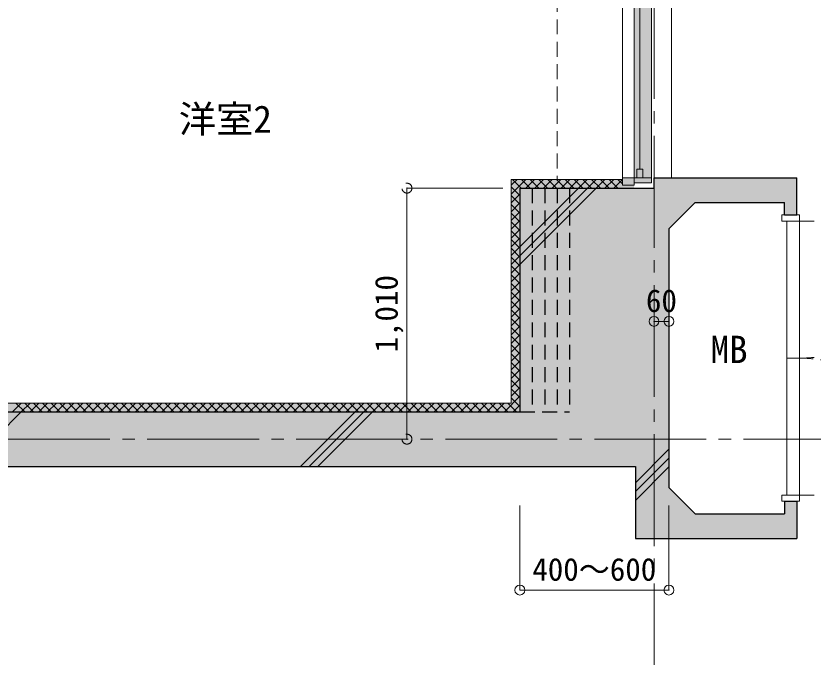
# Model space of a CAD drawing. Units: millimetres at full size, sheet at 1:50. Extents: x -9674 to 9699, y -6794 to 6791.
# Drawn here: x 4179 to 7388, y -3893 to -1313 of the extents above; entities that cross this region are included whole.
import ezdxf
from ezdxf.enums import TextEntityAlignment as Align

# ---------------------------------------------------------------- set-up
doc = ezdxf.new("R2010")
doc.units = ezdxf.units.MM
doc.header["$LTSCALE"] = 50
doc.header["$PDMODE"] = 32
doc.header["$PDSIZE"] = 40
doc.linetypes.add('CHAIN2', pattern=[12, 9, -1, 1, -1])
doc.linetypes.add('DASHED1', pattern=[1.8, 1.2, -0.6])
for name, color, linetype, lineweight in [('1-0_芯', 7, 'CHAIN2', 9), ('1-1_躯体', 2, 'Continuous', 25), ('1-3_建具', 3, 'Continuous', 18), ('1-7_その他', 7, 'DASHED1', 9), ('1-8_ハッチ', 4, 'Continuous', 9), ('1-A_文字', 7, 'Continuous', 9), ('1-B_寸法', 7, 'Continuous', 9), ('1-C_梁', 7, 'DASHED1', 9)]:
    doc.layers.add(name, color=color, linetype=linetype, lineweight=lineweight)
for name, color, linetype in [('4-0', 1, 'Continuous'), ('4-1', 2, 'Continuous'), ('4-F', 4, 'Continuous')]:
    doc.layers.add(name, color=color, linetype=linetype)
doc.styles.add('ＭＳ ゴシック', font='')
doc.styles.get('ＭＳ ゴシック').set_extended_font_data('MS Gothic')

msp = doc.modelspace()

# ---------------------------------------------------------------- linework, layer by layer
at = {"layer": '1-0_芯'}
for p, q in [((6747.5, 5404.08), (6747.5, -4015.92)), ((-8492.5, -3015.92), (8517.5, -3015.92))]:
    msp.add_line(p, q, dxfattribs=at)
at = {"layer": '1-1_躯体'}
for p, q in [((6747.5, -1963.92), (6807.5, -1963.92)), ((6747.5, -1963.92), (7322.5, -1963.92)), ((6747.5, -2005.92), (6747.5, -1963.92)), ((7322.5, -2113.92), (7322.5, -1963.92)), ((6207.5, -2005.92), (6207.5, -2905.92)), ((6207.5, -2005.92), (6747.5, -2005.92)), ((6807.5, -2169.99), (6913.57, -2063.92)), ((6913.57, -2063.92), (7272.5, -2063.92)), ((7272.5, -2113.92), (7272.5, -2063.92)), ((7272.5, -2113.92), (7322.5, -2113.92)), ((6807.5, -2169.99), (6807.5, -3209.85)), ((2457.5, -2905.92), (6207.5, -2905.92)), ((6807.5, -3209.85), (6913.57, -3315.92)), ((7272.5, -3265.92), (7272.5, -3315.92)), ((7272.5, -3265.92), (7322.5, -3265.92)), ((7322.5, -3265.92), (7322.5, -3415.92)), ((6913.57, -3315.92), (7272.5, -3315.92))]:
    msp.add_line(p, q, dxfattribs=at)
at = {"layer": '1-1_躯体', "linetype": 'DASHED1'}
for p, q in [((6257.5, -2005.92), (6257.5, -2905.92)), ((6307.5, -2005.92), (6307.5, -2905.92)), ((6357.5, -2005.92), (6357.5, -2905.92)), ((6407.5, -2005.92), (6407.5, -2905.92)), ((6207.5, -2905.92), (6407.5, -2905.92))]:
    msp.add_line(p, q, dxfattribs=at)
at = {"layer": '1-1_躯体'}
msp.add_lwpolyline([(-1237.5, -3125.92), (6672.5, -3125.92), (6672.5, -3415.92), (7322.5, -3415.92)], dxfattribs=at)
at = {"layer": '1-3_建具', "color": 7, "lineweight": 9}
for p, q in [((6620.5, -1963.92), (6620.5, -523.92)), ((6667.5, -538.92), (6667.5, -1948.92)), ((6737.5, -538.92), (6737.5, -1948.92)), ((6817.5, -1963.92), (6817.5, -513.92)), ((6667.5, -1948.92), (6667.5, -1963.92)), ((6737.5, -1983.92), (6737.5, -1948.92)), ((6667.5, -1963.92), (6737.5, -1963.92)), ((6737.5, -1983.92), (6667.5, -1983.92)), ((7262.5, -2138.92), (7262.5, -2113.92)), ((7332.5, -2138.92), (7262.5, -2138.92)), ((7282.5, -2138.92), (7282.5, -3240.92)), ((7332.5, -3240.92), (7332.5, -2138.92)), ((7262.5, -3240.92), (7262.5, -3265.92)), ((7332.5, -3240.92), (7262.5, -3240.92))]:
    msp.add_line(p, q, dxfattribs=at)
at = {"layer": '1-3_建具'}
for p, q in [((6690.5, -1261.42), (6690.5, -1928.92)), ((6678.5, -1928.92), (6702.5, -1928.92)), ((6678.5, -1928.92), (6678.5, -1963.92)), ((6702.5, -1928.92), (6702.5, -1963.92)), ((6667.5, -1993.92), (6667.5, -1963.92)), ((6620.5, -1993.92), (6621.53, -1993.92)), ((6620.5, -1993.92), (6667.5, -1993.92))]:
    msp.add_line(p, q, dxfattribs=at)
at = {"layer": '1-3_建具', "color": 7, "linetype": 'DASHED1', "lineweight": 9}
for p, q in [((7332.5, -2138.92), (7883.5, -2138.92)), ((7332.5, -2689.92), (7282.5, -2689.92)), ((7332.5, -3240.92), (7883.5, -3240.92))]:
    msp.add_line(p, q, dxfattribs=at)
at = {"layer": '1-3_建具'}
msp.add_lwpolyline([(6620.5, -1993.92), (6620.5, -1963.92), (6667.5, -1963.92)], dxfattribs=at)
at = {"layer": '1-3_建具', "color": 7, "lineweight": 9}
for points in [[(7262.5, -2113.92), (7332.5, -2113.92), (7332.5, -2138.92)], [(7262.5, -3265.92), (7332.5, -3265.92), (7332.5, -3240.92)]]:
    msp.add_lwpolyline(points, dxfattribs=at)
at = {"layer": '1-3_建具', "color": 7, "linetype": 'DASHED1', "lineweight": 9}
for centre, start, end in [((7332.5, -2138.92), 270, 0), ((7332.5, -3240.92), 0, 90)]:
    msp.add_arc(centre, 551, start, end, dxfattribs=at)
at = {"layer": '1-7_その他', "linetype": 'Continuous'}
msp.add_line((5753.09, -2005.92), (5753.09, -3015.92), dxfattribs=at)
at = {"layer": '1-7_その他', "color": 3}
for p in [(5753.09, -2005.92), (5753.09, -3015.92)]:
    msp.add_point(p, dxfattribs=at)
at = {"layer": '1-8_ハッチ'}
for p, q in [((6172.5, -1970.92), (6172.5, -2870.92)), ((6172.5, -1970.92), (6620.5, -1970.92)), ((6172.5, -2029.94), (6231.52, -1970.92)), ((6172.5, -1994.58), (6196.16, -1970.92)), ((6178.21, -1970.92), (6213.21, -2005.92)), ((6213.56, -1970.92), (6248.56, -2005.92)), ((6231.87, -2005.92), (6266.87, -1970.92)), ((6248.92, -1970.92), (6283.92, -2005.92)), ((6267.23, -2005.92), (6302.23, -1970.92)), ((6284.27, -1970.92), (6319.27, -2005.92)), ((6302.58, -2005.92), (6337.58, -1970.92)), ((6319.63, -1970.92), (6354.63, -2005.92)), ((6337.94, -2005.92), (6372.94, -1970.92)), ((6354.98, -1970.92), (6389.98, -2005.92)), ((6373.3, -2005.92), (6408.3, -1970.92)), ((6390.34, -1970.92), (6425.34, -2005.92)), ((6408.65, -2005.92), (6443.65, -1970.92)), ((6425.69, -1970.92), (6460.69, -2005.92)), ((6444.01, -2005.92), (6479.01, -1970.92)), ((6461.05, -1970.92), (6496.05, -2005.92)), ((6479.36, -2005.92), (6514.36, -1970.92)), ((6496.4, -1970.92), (6531.4, -2005.92)), ((6514.72, -2005.92), (6549.72, -1970.92)), ((6531.76, -1970.92), (6566.76, -2005.92)), ((6550.07, -2005.92), (6585.07, -1970.92)), ((6567.11, -1970.92), (6602.11, -2005.92)), ((6585.43, -2005.92), (6620.43, -1970.92)), ((6602.47, -1970.92), (6620.5, -1988.95)), ((6172.5, -2000.57), (6207.5, -2035.57)), ((6207.5, -2313.14), (6514.72, -2005.92)), ((6207.5, -2277.78), (6479.36, -2005.92)), ((6207.5, -2242.43), (6444.01, -2005.92)), ((6172.5, -2065.29), (6207.5, -2030.29)), ((6172.5, -2035.93), (6207.5, -2070.93)), ((6172.5, -2100.65), (6207.5, -2065.65)), ((6172.5, -2071.28), (6207.5, -2106.28)), ((6172.5, -2136), (6207.5, -2101)), ((6172.5, -2106.64), (6207.5, -2141.64)), ((6172.5, -2171.36), (6207.5, -2136.36)), ((6172.5, -2141.99), (6207.5, -2176.99)), ((6172.5, -2206.72), (6207.5, -2171.72)), ((6172.5, -2177.35), (6207.5, -2212.35)), ((6172.5, -2242.07), (6207.5, -2207.07)), ((6172.5, -2212.7), (6207.5, -2247.7)), ((6172.5, -2277.43), (6207.5, -2242.43)), ((6172.5, -2248.06), (6207.5, -2283.06)), ((6172.5, -2312.78), (6207.5, -2277.78)), ((6172.5, -2283.41), (6207.5, -2318.41)), ((6172.5, -2348.14), (6207.5, -2313.14)), ((6172.5, -2318.77), (6207.5, -2353.77)), ((6172.5, -2383.49), (6207.5, -2348.49)), ((6172.5, -2354.12), (6207.5, -2389.12)), ((6172.5, -2418.85), (6207.5, -2383.85)), ((6172.5, -2389.48), (6207.5, -2424.48)), ((6172.5, -2454.2), (6207.5, -2419.2)), ((6172.5, -2424.83), (6207.5, -2459.83)), ((6172.5, -2489.56), (6207.5, -2454.56)), ((6172.5, -2460.19), (6207.5, -2495.19)), ((6172.5, -2524.91), (6207.5, -2489.91)), ((6172.5, -2495.54), (6207.5, -2530.54)), ((6172.5, -2560.27), (6207.5, -2525.27)), ((6172.5, -2530.9), (6207.5, -2565.9)), ((6172.5, -2595.62), (6207.5, -2560.62)), ((6172.5, -2566.26), (6207.5, -2601.26)), ((6172.5, -2630.98), (6207.5, -2595.98)), ((6172.5, -2601.61), (6207.5, -2636.61)), ((6172.5, -2666.33), (6207.5, -2631.33)), ((6172.5, -2636.97), (6207.5, -2671.97)), ((6172.5, -2701.69), (6207.5, -2666.69)), ((6172.5, -2672.32), (6207.5, -2707.32)), ((6172.5, -2737.05), (6207.5, -2702.05)), ((6172.5, -2707.68), (6207.5, -2742.68)), ((6172.5, -2772.4), (6207.5, -2737.4)), ((6172.5, -2743.03), (6207.5, -2778.03)), ((6172.5, -2807.76), (6207.5, -2772.76)), ((6172.5, -2778.39), (6207.5, -2813.39)), ((6172.5, -2843.11), (6207.5, -2808.11)), ((6172.5, -2813.74), (6207.5, -2848.74)), ((6145.05, -2905.92), (6207.5, -2843.47)), ((6172.5, -2849.1), (6207.5, -2884.1)), ((4165.15, -2905.92), (4200.15, -2870.92)), ((4179.07, -2870.92), (4214.07, -2905.92)), ((4200.5, -2905.92), (4235.5, -2870.92)), ((4214.42, -2870.92), (4249.42, -2905.92)), ((4235.86, -2905.92), (4270.86, -2870.92)), ((4249.78, -2870.92), (4284.78, -2905.92)), ((4271.21, -2905.92), (4306.21, -2870.92)), ((4285.13, -2870.92), (4320.13, -2905.92)), ((4306.57, -2905.92), (4341.57, -2870.92)), ((4320.49, -2870.92), (4355.49, -2905.92)), ((4341.92, -2905.92), (4376.92, -2870.92)), ((4355.84, -2870.92), (4390.84, -2905.92)), ((4377.28, -2905.92), (4412.28, -2870.92)), ((4391.2, -2870.92), (4426.2, -2905.92)), ((4412.64, -2905.92), (4447.64, -2870.92)), ((4426.55, -2870.92), (4461.55, -2905.92)), ((4447.99, -2905.92), (4482.99, -2870.92)), ((4461.91, -2870.92), (4496.91, -2905.92)), ((4483.35, -2905.92), (4518.35, -2870.92)), ((4497.27, -2870.92), (4532.27, -2905.92)), ((4518.7, -2905.92), (4553.7, -2870.92)), ((4532.62, -2870.92), (4567.62, -2905.92)), ((4554.06, -2905.92), (4589.06, -2870.92)), ((4567.98, -2870.92), (4602.98, -2905.92)), ((4589.41, -2905.92), (4624.41, -2870.92)), ((4603.33, -2870.92), (4638.33, -2905.92)), ((4624.77, -2905.92), (4659.77, -2870.92)), ((4638.69, -2870.92), (4673.69, -2905.92)), ((4660.12, -2905.92), (4695.12, -2870.92)), ((4674.04, -2870.92), (4709.04, -2905.92)), ((4695.48, -2905.92), (4730.48, -2870.92)), ((4709.4, -2870.92), (4744.4, -2905.92)), ((4730.83, -2905.92), (4765.83, -2870.92)), ((4744.75, -2870.92), (4779.75, -2905.92)), ((4766.19, -2905.92), (4801.19, -2870.92)), ((4780.11, -2870.92), (4815.11, -2905.92)), ((4801.54, -2905.92), (4836.54, -2870.92)), ((4815.46, -2870.92), (4850.46, -2905.92)), ((4836.9, -2905.92), (4871.9, -2870.92)), ((4850.82, -2870.92), (4885.82, -2905.92)), ((4872.25, -2905.92), (4907.25, -2870.92)), ((4886.17, -2870.92), (4921.17, -2905.92)), ((4907.61, -2905.92), (4942.61, -2870.92)), ((4921.53, -2870.92), (4956.53, -2905.92)), ((4942.97, -2905.92), (4977.97, -2870.92)), ((4956.88, -2870.92), (4991.88, -2905.92)), ((4978.32, -2905.92), (5013.32, -2870.92)), ((4992.24, -2870.92), (5027.24, -2905.92)), ((5013.68, -2905.92), (5048.68, -2870.92)), ((5027.6, -2870.92), (5062.6, -2905.92)), ((5049.03, -2905.92), (5084.03, -2870.92)), ((5062.95, -2870.92), (5097.95, -2905.92)), ((5084.39, -2905.92), (5119.39, -2870.92)), ((5098.31, -2870.92), (5133.31, -2905.92)), ((5119.74, -2905.92), (5154.74, -2870.92)), ((5133.66, -2870.92), (5168.66, -2905.92)), ((5155.1, -2905.92), (5190.1, -2870.92)), ((5169.02, -2870.92), (5204.02, -2905.92)), ((5190.45, -2905.92), (5225.45, -2870.92)), ((5204.37, -2870.92), (5239.37, -2905.92)), ((5225.81, -2905.92), (5260.81, -2870.92)), ((5239.73, -2870.92), (5274.73, -2905.92)), ((5261.16, -2905.92), (5296.16, -2870.92)), ((5275.08, -2870.92), (5310.08, -2905.92)), ((5296.52, -2905.92), (5331.52, -2870.92)), ((5310.44, -2870.92), (5345.44, -2905.92)), ((5331.87, -2905.92), (5366.87, -2870.92)), ((5345.79, -2870.92), (5380.79, -2905.92)), ((5367.23, -2905.92), (5402.23, -2870.92)), ((5381.15, -2870.92), (5416.15, -2905.92)), ((5402.58, -2905.92), (5437.58, -2870.92)), ((5416.5, -2870.92), (5451.5, -2905.92)), ((5437.94, -2905.92), (5472.94, -2870.92)), ((5451.86, -2870.92), (5486.86, -2905.92)), ((5473.3, -2905.92), (5508.3, -2870.92)), ((5487.21, -2870.92), (5522.21, -2905.92)), ((5508.65, -2905.92), (5543.65, -2870.92)), ((5522.57, -2870.92), (5557.57, -2905.92)), ((5544.01, -2905.92), (5579.01, -2870.92)), ((5557.93, -2870.92), (5592.93, -2905.92)), ((5579.36, -2905.92), (5614.36, -2870.92)), ((5593.28, -2870.92), (5628.28, -2905.92)), ((5614.72, -2905.92), (5649.72, -2870.92)), ((5628.64, -2870.92), (5663.64, -2905.92)), ((5650.07, -2905.92), (5685.07, -2870.92)), ((5663.99, -2870.92), (5698.99, -2905.92)), ((5685.43, -2905.92), (5720.43, -2870.92)), ((5699.35, -2870.92), (5734.35, -2905.92)), ((5720.78, -2905.92), (5755.78, -2870.92)), ((5734.7, -2870.92), (5769.7, -2905.92)), ((5756.14, -2905.92), (5791.14, -2870.92)), ((5770.06, -2870.92), (5805.06, -2905.92)), ((5791.49, -2905.92), (5826.49, -2870.92)), ((5805.41, -2870.92), (5840.41, -2905.92)), ((5826.85, -2905.92), (5861.85, -2870.92)), ((5840.77, -2870.92), (5875.77, -2905.92)), ((5862.2, -2905.92), (5897.2, -2870.92)), ((5876.12, -2870.92), (5911.12, -2905.92)), ((5897.56, -2905.92), (5932.56, -2870.92)), ((5911.48, -2870.92), (5946.48, -2905.92)), ((5932.91, -2905.92), (5967.91, -2870.92)), ((5946.83, -2870.92), (5981.83, -2905.92)), ((5968.27, -2905.92), (6003.27, -2870.92)), ((5982.19, -2870.92), (6017.19, -2905.92)), ((6003.63, -2905.92), (6038.63, -2870.92)), ((6017.55, -2870.92), (6052.55, -2905.92)), ((6038.98, -2905.92), (6073.98, -2870.92)), ((6052.9, -2870.92), (6087.9, -2905.92)), ((6074.34, -2905.92), (6109.34, -2870.92)), ((6088.26, -2870.92), (6123.26, -2905.92)), ((6109.69, -2905.92), (6144.69, -2870.92)), ((6123.61, -2870.92), (6158.61, -2905.92)), ((6158.97, -2870.92), (6193.97, -2905.92)), ((6180.4, -2905.92), (6207.5, -2878.82)), ((3980.5, -3125.92), (4200.5, -2905.92)), ((5324.01, -3125.92), (5544.01, -2905.92)), ((5359.36, -3125.92), (5579.36, -2905.92)), ((5394.72, -3125.92), (5614.72, -2905.92)), ((6672.5, -3191.64), (6807.5, -3056.64)), ((6672.5, -3227), (6807.5, -3092)), ((6672.5, -3262.35), (6807.5, -3127.35))]:
    msp.add_line(p, q, dxfattribs=at)
msp.add_lwpolyline([(2492.5, -1970.92), (2492.5, -2870.92), (6172.5, -2870.92)], dxfattribs=at)
at = {"layer": '1-B_寸法'}
for p, q in [((5753.09, -2005.92), (6138.35, -2005.92)), ((6807.5, -2541.98), (6747.5, -2541.98)), ((6207.5, -3623.07), (6207.5, -3282.87)), ((6807.5, -3623.07), (6807.5, -3282.87)), ((6207.5, -3623.07), (6807.5, -3623.07))]:
    msp.add_line(p, q, dxfattribs=at)
at = {"layer": '1-B_寸法', "color": 3}
for p in [(6747.5, -2541.98), (6807.5, -2541.98), (6207.5, -3623.07), (6807.5, -3623.07)]:
    msp.add_point(p, dxfattribs=at)
at = {"layer": '1-C_梁'}
msp.add_line((6357.5, -516.92), (6357.5, -1970.92), dxfattribs=at)
at = {"layer": '4-0'}
for points in [[(7322.5, -1963.92), (6747.5, -1963.92), (6747.5, -2005.92)], [(7272.5, -2063.92), (7322.5, -1963.92), (6747.5, -2005.92)], [(7272.5, -2113.92), (7322.5, -2113.92), (7322.5, -1963.92)], [(7272.5, -2063.92), (7272.5, -2113.92), (7322.5, -1963.92)], [(6747.5, -2005.92), (6207.5, -2005.92), (6207.5, -2905.92)], [(6807.5, -2169.99), (6747.5, -2005.92), (6207.5, -2905.92)], [(6913.57, -2063.92), (7272.5, -2063.92), (6747.5, -2005.92)], [(6807.5, -2169.99), (6913.57, -2063.92), (6747.5, -2005.92)], [(6207.5, -2905.92), (6672.5, -3125.92), (6807.5, -2169.99)], [(6672.5, -3415.92), (6807.5, -3209.85), (6807.5, -2169.99)], [(6672.5, -3125.92), (6672.5, -3415.92), (6807.5, -2169.99)], [(2457.5, -2905.92), (-1217.5, -2975.92), (6672.5, -3125.92)], [(6207.5, -2905.92), (2457.5, -2905.92), (6672.5, -3125.92)], [(-1237.5, -2975.92), (-1237.5, -3125.92), (6672.5, -3125.92)], [(-1217.5, -2975.92), (-1237.5, -2975.92), (6672.5, -3125.92)], [(6672.5, -3415.92), (6913.57, -3315.92), (6807.5, -3209.85)], [(7322.5, -3415.92), (7322.5, -3265.92), (7272.5, -3265.92)], [(7322.5, -3415.92), (7272.5, -3265.92), (7272.5, -3315.92)], [(6672.5, -3415.92), (7322.5, -3415.92), (6913.57, -3315.92)], [(7322.5, -3415.92), (7272.5, -3315.92), (6913.57, -3315.92)]]:
    msp.add_solid(points, dxfattribs=at)
at = {"layer": '4-1'}
msp.add_solid([(6667.5, -503.92), (6737.5, -503.92), (6667.5, -1983.92), (6737.5, -1983.92)], dxfattribs=at)
at = {"layer": '4-F'}
for points in [[(6207.5, -2005.92), (6178.21, -1970.92), (6172.5, -2870.92)], [(6172.5, -1970.92), (6178.21, -1970.92), (6172.5, -2870.92)], [(6620.5, -1993.92), (6620.5, -1970.92), (6178.21, -1970.92)], [(6207.5, -2005.92), (6620.5, -1993.92), (6178.21, -1970.92)], [(6620.5, -1993.92), (6667.5, -1993.92), (6667.5, -1963.92)], [(6620.5, -1993.92), (6667.5, -1963.92), (6620.5, -1963.92)], [(6207.5, -2905.92), (6207.5, -2005.92), (6172.5, -2870.92)], [(6621.53, -1993.92), (6667.5, -1993.92), (6213.21, -2005.92), (6667.39, -2005.81)], [(2492.5, -2870.92), (2457.5, -2905.92), (6207.5, -2905.92)], [(6207.5, -2905.92), (6172.5, -2870.92), (2492.5, -2870.92)]]:
    msp.add_solid(points, dxfattribs=at)

# ---------------------------------------------------------------- texts
at = {"layer": '1-7_その他', "style": 'ＭＳ ゴシック'}
msp.add_text('1,010', height=91.64, rotation=90, dxfattribs=at).set_placement((5743.09, -2667.17), align=Align.BOTTOM_LEFT)
at = {"layer": '1-A_文字', "style": 'ＭＳ ゴシック'}
for s, p in [('洋室2', (4834.32, -1816.08)), ('MB', (6974.84, -2742.68))]:
    msp.add_text(s, height=110, dxfattribs=at).set_placement(p, align=Align.BOTTOM_LEFT)
at = {"layer": '1-B_寸法', "style": 'ＭＳ ゴシック'}
for s, p in [('60', (6715, -2531.98)), ('400～600', (6257.5, -3613.07))]:
    msp.add_text(s, height=91.64, dxfattribs=at).set_placement(p, align=Align.BOTTOM_LEFT)

doc.saveas('drawing.dxf')
